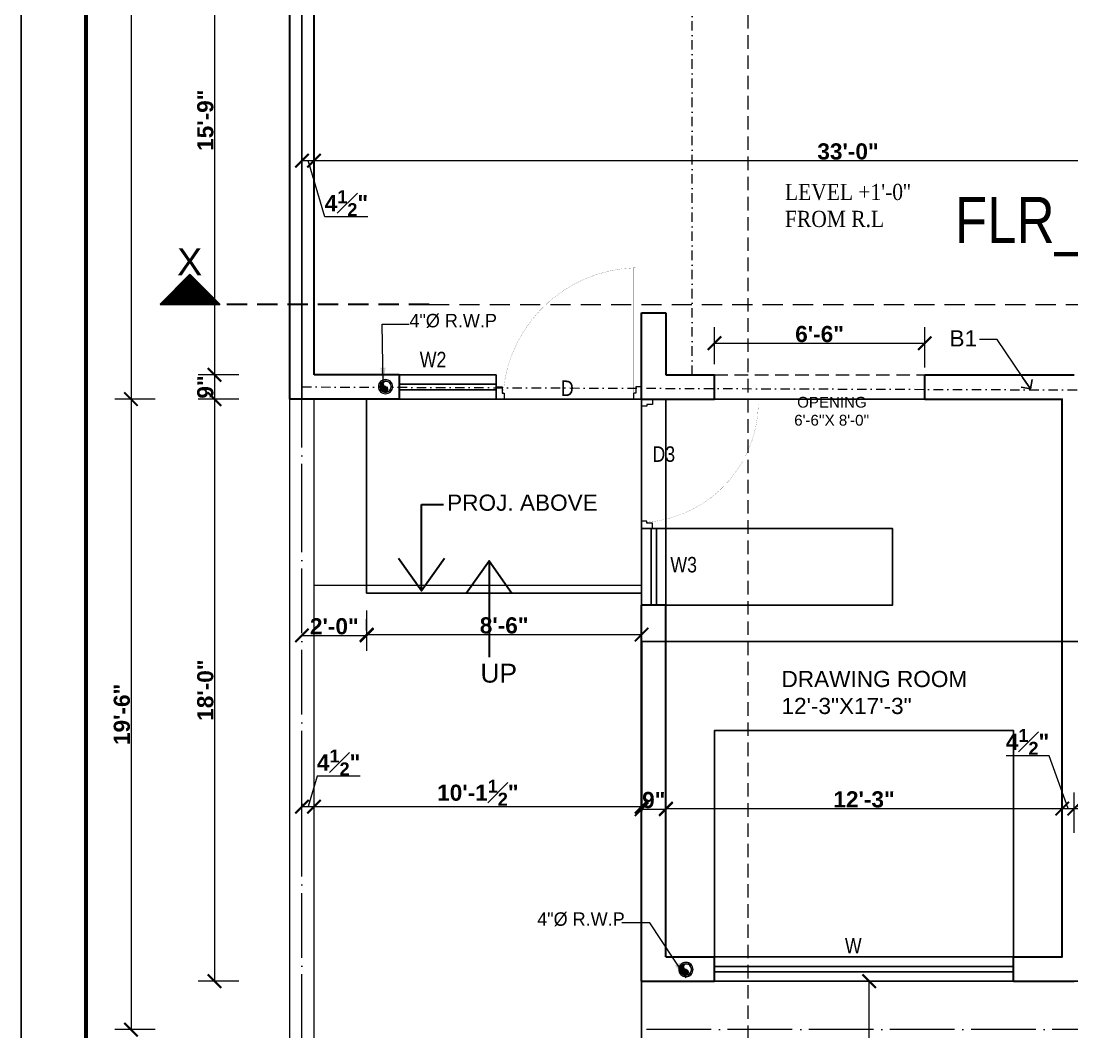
# Model space of a CAD drawing. Header units: feet. Extents: x 18471 to 30550, y -13540 to -11719.
# Drawn here: x 18470.9 to 18860.7, y -13190.6 to -12815.5 of the extents above; entities that cross this region are included whole.
import ezdxf

# ---------------------------------------------------------------- set-up
doc = ezdxf.new("R2010")
doc.units = ezdxf.units.FT
doc.header["$MEASUREMENT"] = 0
doc.header["$PDMODE"] = 2
for name, pattern in [('ACAD_ISO03W100', [30, 12, -18]), ('ACAD_ISO04W100', [30, 24, -3, 0, -3]), ('DASHDOT', [1, 0.5, -0.25, 0, -0.25]), ('DASHED', [0.75, 0.5, -0.25])]:
    doc.linetypes.add(name, pattern=pattern)
doc.layers.get('0').update_dxf_attribs({"lineweight": 30})
for name, color, linetype, lineweight in [('BEAM', 3, 'Continuous', 15), ('BLK_1_FLR_0_STAIR_1', 7, 'Continuous', 0), ('center line', 253, 'ACAD_ISO04W100', 5), ('DIM', 7, 'Continuous', 18), ('DOOR', 32, 'Continuous', 13), ('HATCH', 9, 'Continuous', 20), ('JOINERY TEXT', 193, 'Continuous', 0), ('P & B WALL', 7, 'Continuous', 30), ('P-SOIL', 6, 'Continuous', 18), ('PROJ', 30, 'ACAD_ISO03W100', 13), ('SANTRY TEXT', 174, 'Continuous', 9), ('stairs', 22, 'Continuous', 20), ('TEXT', 7, 'Continuous', 30), ('WALL', 10, 'Continuous', 30)]:
    doc.layers.add(name, color=color, linetype=linetype, lineweight=lineweight)
doc.layers.add('BLK_1_FLR_0_BLT_UP_AREA', color=25, linetype='Continuous', true_color=0x995f4c, plot=False)
for name, color, linetype in [('BLK_1_FLR_0_CHAJJA', 7, 'Continuous'), ('BLK_1_FLR_0_ROOM_3_LIGHT_VENTILATION_3', 7, 'Continuous'), ('W2', 173, 'Continuous')]:
    doc.layers.add(name, color=color, linetype=linetype)
doc.layers.add('BLK_1_FLR_0_REGULAR_ROOM_3', color=1, linetype='Continuous', plot=False)
doc.styles.add('AR. TEXT 01', font='arialbd.ttf')
doc.styles.add('DIM TEXT', font='GOTHIC.TTF', dxfattribs={"height": 5})
doc.styles.add('PLUMBING', font='gbeitc.shx', dxfattribs={"height": 550})
doc.styles.get("Standard").update_dxf_attribs({"font": 'ARIALN.TTF'})
doc.styles.add('TEX02', font='GARA.TTF')
doc.dimstyles.new('DIM 50', dxfattribs={"dimtxt": 6, "dimasz": 3, "dimexe": 6, "dimexo": 4, "dimgap": 0.3125, "dimtad": 1, "dimzin": 3, "dimdsep": 46, "dimlunit": 4, "dimtxsty": 'AR. TEXT 01', "dimblk": 'DOT', "dimcen": 0.09, "dimclrd": 5, "dimclre": 5, "dimclrt": 5, "dimazin": 0, "dimtfac": 0.8, "dimtofl": 0, "dimtmove": 1, "dimatfit": 3, "dimfxl": 6, "dimfxlon": 1, "dimfrac": 1, "dimtolj": 1, "dimtzin": 0, "dimlwd": -1, "dimlwe": -1, "dimarcsym": 1})
doc.dimstyles.new('STANDARD$7', dxfattribs={"dimtxt": 400, "dimasz": 400, "dimexe": 50, "dimexo": 0, "dimgap": 100, "dimtad": 0, "dimdec": 0, "dimzin": 0, "dimdsep": 46, "dimtxsty": 'PLUMBING', "dimcen": 0, "dimdle": 50, "dimse1": 1, "dimse2": 1, "dimclrd": 256, "dimclre": 63, "dimclrt": 256, "dimadec": 0, "dimazin": 0, "dimtfac": 1, "dimtdec": 0, "dimtofl": 0, "dimtmove": 0, "dimatfit": 3, "dimldrblk": 'OPEN90', "dimfxl": 1, "dimtolj": 1, "dimtzin": 0, "dimlwd": -1, "dimlwe": -1, "dimarcsym": 0})

# ---------------------------------------------------------------- blocks, each defined once
blk = doc.blocks.new('_ArchTick')
at = {"color": 0, "linetype": 'ByBlock', "const_width": 0.15}
blk.add_lwpolyline([(-0.5, -0.5), (0.5, 0.5)], dxfattribs=at)
blk = doc.blocks.new('*D237')
at = {"layer": 'Defpoints', "color": 0, "transparency": 16777216}
for p in [(18701.080826539, -13107.02083314426), (18579.58082653898, -13121.37701793175), (18701.080826539, -13121.37701793175)]:
    blk.add_point(p, dxfattribs=at)
at = {"layer": 'DIM', "ltscale": 5, "transparency": 16777216}
for p, q in [((18579.58082653898, -13116.02083314426), (18579.58082653898, -13101.02083314426)), ((18701.080826539, -13116.02083314426), (18701.080826539, -13101.02083314426)), ((18579.58082653898, -13107.02083314426), (18701.080826539, -13107.02083314426))]:
    blk.add_line(p, q, dxfattribs=at)
at = {"layer": 'DIM', "transparency": 16777216, "xscale": 5, "yscale": 5, "zscale": 5, "rotation": 180}
blk.add_blockref('_ArchTick', (18579.58082653898, -13107.02083314426), dxfattribs=at)
at = {"layer": 'DIM', "transparency": 16777216, "xscale": 5, "yscale": 5, "zscale": 5}
blk.add_blockref('_ArchTick', (18701.080826539, -13107.02083314426), dxfattribs=at)
at = {"layer": 'DIM', "transparency": 16777216, "insert": (18640.33082653899, -13101.84293314426), "char_height": 6, "attachment_point": 5, "style": 'AR. TEXT 01'}
blk.add_mtext('\\A1;10\'-1{\\H0.800000x;\\S1#2;}"', dxfattribs=at)
blk = doc.blocks.new('_Dot')
at = {"color": 0, "linetype": 'ByBlock', "lineweight": -2}
blk.add_line((-0.5, 0), (-1, 0), dxfattribs=at)
at = {"color": 0, "linetype": 'ByBlock', "const_width": 0.5}
blk.add_lwpolyline([(-0.25, 0, 1), (0.25, 0, 1)], format="xyb", close=True, dxfattribs=at)
blk = doc.blocks.new('A$Cb508cf72')
at = {"layer": 'DOOR'}
for points in [[(1.593954704861969, 31.97784954943927), (1.593954704861969, 33.65484954940621), (2.1666480381682, 33.65484954940621), (2.1666480381682, 35.22784954936651), (-1.86284451e-05, 35.22784954936651), (-1.86284451e-05, 31.97784954943927), (1.593954704861969, 31.97784954943927)], [(37.4060080396448, 31.97784954943927), (37.4060080396448, 33.65484954940621), (36.83331470633857, 33.65484954940621), (36.83331470633857, 35.22784954936651), (38.99998137295188, 35.22784954936651), (38.99998137295188, 31.97784954943927), (37.4060080396448, 31.97784954943927)]]:
    blk.add_lwpolyline(points, dxfattribs=at)
at = {"layer": 'DOOR', "const_width": 0.03635174400107}
blk.add_lwpolyline([(37.11966137299896, 33.65484954940621, -0.38341128429114), (1.68249406036921, 0.01781754833064, -0.4142135623731)], format="xyb", dxfattribs=at)
blk.add_lwpolyline([(1.68249406036921, 0.01781754833064), (1.68249406036921, 33.34024954930646), (2.19304287509294, 33.34024954930646), (2.19304287509294, 0.01781754833064)], dxfattribs=at)
blk = doc.blocks.new('*D241')
at = {"layer": 'Defpoints', "color": 0, "ltscale": 5, "transparency": 16777216}
for p in [(18597.58082653901, -12757.77760504753), (18542.63171161485, -12946.77760504755), (18611.08082653899, -12946.77760504755)]:
    blk.add_point(p, dxfattribs=at)
at = {"layer": 'DIM', "ltscale": 5, "transparency": 16777216}
for p, q in [((18551.63171161485, -12757.77760504753), (18536.63171161485, -12757.77760504753)), ((18542.63171161485, -12757.77760504753), (18542.63171161485, -12946.77760504755)), ((18551.63171161485, -12946.77760504755), (18536.63171161485, -12946.77760504755))]:
    blk.add_line(p, q, dxfattribs=at)
at = {"layer": 'DIM', "ltscale": 5, "transparency": 16777216, "xscale": 5, "yscale": 5, "zscale": 5}
for p, rotation in [((18542.63171161485, -12757.77760504753), 90), ((18542.63171161485, -12946.77760504755), 270)]:
    blk.add_blockref('_ArchTick', p, dxfattribs=dict(at, rotation=rotation))
at = {"layer": 'DIM', "ltscale": 5, "transparency": 16777216, "insert": (18539.25372730381, -12852.27760504754), "char_height": 6, "attachment_point": 5, "rotation": 90, "style": 'AR. TEXT 01'}
blk.add_mtext('\\A1;{\\fArial|b1|i0|c0|p34;15\'-9"}', dxfattribs=at)
blk = doc.blocks.new('*D242')
at = {"layer": 'Defpoints', "color": 0, "ltscale": 5, "transparency": 16777216}
for p in [(18611.08082653899, -12946.77760504755), (18542.63171161489, -12955.77760504756), (18611.08082653899, -12955.77760504756)]:
    blk.add_point(p, dxfattribs=at)
at = {"layer": 'DIM', "ltscale": 5, "transparency": 16777216}
for p, q in [((18551.63171161489, -12946.77760504755), (18536.63171161489, -12946.77760504755)), ((18542.63171161489, -12946.77760504755), (18542.63171161489, -12955.77760504756)), ((18551.63171161489, -12955.77760504756), (18536.63171161489, -12955.77760504756))]:
    blk.add_line(p, q, dxfattribs=at)
at = {"layer": 'DIM', "ltscale": 5, "transparency": 16777216, "xscale": 5, "yscale": 5, "zscale": 5}
for p, rotation in [((18542.63171161489, -12946.77760504755), 90), ((18542.63171161489, -12955.77760504756), 270)]:
    blk.add_blockref('_ArchTick', p, dxfattribs=dict(at, rotation=rotation))
at = {"layer": 'DIM', "ltscale": 5, "transparency": 16777216, "insert": (18539.25372730384, -12951.27760504756), "char_height": 6, "attachment_point": 5, "rotation": 90, "style": 'AR. TEXT 01'}
blk.add_mtext('\\A1;9"', dxfattribs=at)
blk = doc.blocks.new('*D243')
at = {"layer": 'Defpoints', "color": 0, "ltscale": 5, "transparency": 16777216}
for p in [(18611.08082653899, -12955.77760504756), (18542.63171161499, -13171.77760504758), (18701.08082653901, -13171.77760504758)]:
    blk.add_point(p, dxfattribs=at)
at = {"layer": 'DIM', "ltscale": 5, "transparency": 16777216}
for p, q in [((18551.63171161499, -12955.77760504756), (18536.63171161499, -12955.77760504756)), ((18542.63171161499, -12955.77760504756), (18542.63171161499, -13171.77760504758)), ((18551.63171161499, -13171.77760504758), (18536.63171161499, -13171.77760504758))]:
    blk.add_line(p, q, dxfattribs=at)
at = {"layer": 'DIM', "ltscale": 5, "transparency": 16777216, "xscale": 5, "yscale": 5, "zscale": 5}
for p, rotation in [((18542.63171161499, -12955.77760504756), 90), ((18542.63171161499, -13171.77760504758), 270)]:
    blk.add_blockref('_ArchTick', p, dxfattribs=dict(at, rotation=rotation))
at = {"layer": 'DIM', "ltscale": 5, "transparency": 16777216, "insert": (18539.25372730394, -13063.77760504757), "char_height": 6, "attachment_point": 5, "rotation": 90, "style": 'AR. TEXT 01'}
blk.add_mtext('\\A1;18\'-0"', dxfattribs=at)
blk = doc.blocks.new('*D251')
at = {"layer": 'Defpoints', "color": 0, "ltscale": 5, "transparency": 16777216}
for p in [(18592.93939031985, -12532.77760504758), (18511.66825507159, -12955.77760504756), (18590.83082653899, -12955.77760504756)]:
    blk.add_point(p, dxfattribs=at)
at = {"layer": 'DIM', "ltscale": 5, "transparency": 16777216}
for p, q in [((18520.66825507159, -12532.77760504758), (18505.66825507159, -12532.77760504758)), ((18511.66825507159, -12532.77760504758), (18511.66825507159, -12955.77760504756)), ((18520.66825507159, -12955.77760504756), (18505.66825507159, -12955.77760504756))]:
    blk.add_line(p, q, dxfattribs=at)
at = {"layer": 'DIM', "ltscale": 5, "transparency": 16777216, "xscale": 5, "yscale": 5, "zscale": 5}
for p, rotation in [((18511.66825507159, -12532.77760504758), 90), ((18511.66825507159, -12955.77760504756), 270)]:
    blk.add_blockref('_ArchTick', p, dxfattribs=dict(at, rotation=rotation))
at = {"layer": 'DIM', "ltscale": 5, "transparency": 16777216, "insert": (18508.29231714525, -12744.27760504757), "char_height": 6, "attachment_point": 5, "rotation": 90, "style": 'AR. TEXT 01'}
blk.add_mtext('\\A1;35\'-3"', dxfattribs=at)
blk = doc.blocks.new('*D252')
at = {"layer": 'Defpoints', "color": 0, "ltscale": 5, "transparency": 16777216}
for p in [(18590.830826539, -12955.77760504756), (18511.66825507163, -13189.77760504765), (18745.52017676684, -13189.77760504765)]:
    blk.add_point(p, dxfattribs=at)
at = {"layer": 'DIM', "ltscale": 5, "transparency": 16777216}
for p, q in [((18520.66825507163, -12955.77760504756), (18505.66825507163, -12955.77760504756)), ((18511.66825507163, -12955.77760504756), (18511.66825507163, -13189.77760504765)), ((18520.66825507163, -13189.77760504765), (18505.66825507163, -13189.77760504765))]:
    blk.add_line(p, q, dxfattribs=at)
at = {"layer": 'DIM', "ltscale": 5, "transparency": 16777216, "xscale": 5, "yscale": 5, "zscale": 5}
for p, rotation in [((18511.66825507163, -12955.77760504756), 90), ((18511.66825507163, -13189.77760504765), 270)]:
    blk.add_blockref('_ArchTick', p, dxfattribs=dict(at, rotation=rotation))
at = {"layer": 'DIM', "ltscale": 5, "transparency": 16777216, "insert": (18508.29027076057, -13072.7776050476), "char_height": 6, "attachment_point": 5, "rotation": 90, "style": 'AR. TEXT 01'}
blk.add_mtext('\\A1;19\'-6"', dxfattribs=at)
blk = doc.blocks.new('*D266')
at = {"layer": 'Defpoints', "color": 0, "ltscale": 5, "transparency": 16777216}
for p in [(18710.080826539, -13107.96627408064), (18701.080826539, -13128.42940528483), (18710.080826539, -13128.42940528483)]:
    blk.add_point(p, dxfattribs=at)
at = {"layer": 'DIM', "ltscale": 5, "transparency": 16777216}
for p, q in [((18701.080826539, -13116.96627408064), (18701.080826539, -13101.96627408064)), ((18710.080826539, -13116.96627408064), (18710.080826539, -13101.96627408064)), ((18701.080826539, -13107.96627408064), (18710.080826539, -13107.96627408064))]:
    blk.add_line(p, q, dxfattribs=at)
at = {"layer": 'DIM', "ltscale": 5, "transparency": 16777216, "xscale": 5, "yscale": 5, "zscale": 5, "rotation": 180}
blk.add_blockref('_ArchTick', (18701.080826539, -13107.96627408064), dxfattribs=at)
at = {"layer": 'DIM', "ltscale": 5, "transparency": 16777216, "xscale": 5, "yscale": 5, "zscale": 5}
blk.add_blockref('_ArchTick', (18710.080826539, -13107.96627408064), dxfattribs=at)
at = {"layer": 'DIM', "ltscale": 5, "transparency": 16777216, "insert": (18705.580826539, -13104.58828976959), "char_height": 6, "attachment_point": 5, "style": 'AR. TEXT 01'}
blk.add_mtext('\\A1;9"', dxfattribs=at)
blk = doc.blocks.new('*D267')
at = {"layer": 'Defpoints', "color": 0, "ltscale": 5, "transparency": 16777216}
for p in [(18857.080826539, -13107.733217835), (18857.080826539, -13122.47507688427), (18710.080826539, -13128.39395748545)]:
    blk.add_point(p, dxfattribs=at)
at = {"layer": 'DIM', "ltscale": 5, "transparency": 16777216}
for p, q in [((18710.080826539, -13116.733217835), (18710.080826539, -13101.733217835)), ((18857.080826539, -13116.733217835), (18857.080826539, -13101.733217835)), ((18710.080826539, -13107.733217835), (18857.080826539, -13107.733217835))]:
    blk.add_line(p, q, dxfattribs=at)
at = {"layer": 'DIM', "ltscale": 5, "transparency": 16777216, "xscale": 5, "yscale": 5, "zscale": 5, "rotation": 180}
blk.add_blockref('_ArchTick', (18710.080826539, -13107.733217835), dxfattribs=at)
at = {"layer": 'DIM', "ltscale": 5, "transparency": 16777216, "xscale": 5, "yscale": 5, "zscale": 5}
blk.add_blockref('_ArchTick', (18857.080826539, -13107.733217835), dxfattribs=at)
at = {"layer": 'DIM', "ltscale": 5, "transparency": 16777216, "insert": (18783.580826539, -13104.35727990867), "char_height": 6, "attachment_point": 5, "style": 'AR. TEXT 01'}
blk.add_mtext('\\A1;12\'-3"', dxfattribs=at)
blk = doc.blocks.new('*D268')
at = {"layer": 'Defpoints', "color": 0, "ltscale": 5, "transparency": 16777216}
for p in [(18861.580826539, -13107.73321783499), (18857.080826539, -13122.47507688426), (18861.580826539, -13128.62326969823)]:
    blk.add_point(p, dxfattribs=at)
at = {"layer": 'DIM', "ltscale": 5, "transparency": 16777216}
for p, q in [((18852.21061546098, -13088.09958038616), (18836.25846675703, -13088.09958038616)), ((18859.330826539, -13107.73321783499), (18852.21061546098, -13088.09958038616)), ((18857.080826539, -13116.73321783499), (18857.080826539, -13101.73321783499)), ((18861.580826539, -13116.73321783499), (18861.580826539, -13101.73321783499)), ((18857.080826539, -13107.73321783499), (18861.580826539, -13107.73321783499))]:
    blk.add_line(p, q, dxfattribs=at)
at = {"layer": 'DIM', "ltscale": 5, "transparency": 16777216, "xscale": 5, "yscale": 5, "zscale": 5, "rotation": 180}
blk.add_blockref('_ArchTick', (18857.080826539, -13107.73321783499), dxfattribs=at)
at = {"layer": 'DIM', "ltscale": 5, "transparency": 16777216, "xscale": 5, "yscale": 5, "zscale": 5}
blk.add_blockref('_ArchTick', (18861.580826539, -13107.73321783499), dxfattribs=at)
at = {"layer": 'DIM', "ltscale": 5, "transparency": 16777216, "insert": (18844.234541109, -13082.96743509284), "char_height": 6, "attachment_point": 5, "style": 'AR. TEXT 01'}
blk.add_mtext('\\A1;4{\\H0.8x;\\S1#2;}"', dxfattribs=at)
blk = doc.blocks.new('*D269')
at = {"layer": 'Defpoints', "color": 0, "ltscale": 5, "transparency": 16777216}
for p in [(19005.580826539, -13107.73321783499), (18861.580826539, -13128.62326969823), (19005.580826539, -13135.97498492539)]:
    blk.add_point(p, dxfattribs=at)
at = {"layer": 'DIM', "ltscale": 5, "transparency": 16777216}
for p, q in [((18861.580826539, -13116.73321783499), (18861.580826539, -13101.73321783499)), ((19005.580826539, -13116.73321783499), (19005.580826539, -13101.73321783499)), ((18861.580826539, -13107.73321783499), (19005.580826539, -13107.73321783499))]:
    blk.add_line(p, q, dxfattribs=at)
at = {"layer": 'DIM', "ltscale": 5, "transparency": 16777216, "xscale": 5, "yscale": 5, "zscale": 5, "rotation": 180}
blk.add_blockref('_ArchTick', (18861.580826539, -13107.73321783499), dxfattribs=at)
at = {"layer": 'DIM', "ltscale": 5, "transparency": 16777216, "xscale": 5, "yscale": 5, "zscale": 5}
blk.add_blockref('_ArchTick', (19005.580826539, -13107.73321783499), dxfattribs=at)
at = {"layer": 'DIM', "ltscale": 5, "transparency": 16777216, "insert": (18933.580826539, -13104.35727990866), "char_height": 6, "attachment_point": 5, "style": 'AR. TEXT 01'}
blk.add_mtext('\\A1;12\'-0"', dxfattribs=at)
blk = doc.blocks.new('*D284')
at = {"layer": 'Defpoints', "color": 0, "transparency": 16777216}
for p in [(18575.080826539, -12866.14239207874), (18579.580826539, -12866.14239207874), (18579.580826539, -12867.27230748176)]:
    blk.add_point(p, dxfattribs=at)
at = {"layer": 'DIM', "ltscale": 5, "transparency": 16777216}
for p, q in [((18575.080826539, -12867.27230748176), (18579.580826539, -12867.27230748176)), ((18583.60441622368, -12888.18425748176), (18577.330826539, -12867.27230748176)), ((18575.080826539, -12870.14239207874), (18575.080826539, -12873.27230748176)), ((18579.580826539, -12870.14239207874), (18579.580826539, -12873.27230748176)), ((18599.54541622367, -12888.18425748176), (18583.60441622368, -12888.18425748176))]:
    blk.add_line(p, q, dxfattribs=at)
at = {"layer": 'DIM', "transparency": 16777216, "xscale": 5, "yscale": 5, "zscale": 5, "rotation": 180}
blk.add_blockref('_ArchTick', (18575.080826539, -12867.27230748176), dxfattribs=at)
at = {"layer": 'DIM', "transparency": 16777216, "xscale": 5, "yscale": 5, "zscale": 5}
blk.add_blockref('_ArchTick', (18579.580826539, -12867.27230748176), dxfattribs=at)
at = {"layer": 'DIM', "transparency": 16777216, "insert": (18591.57491622368, -12883.05735748176), "char_height": 6, "attachment_point": 5, "style": 'AR. TEXT 01'}
blk.add_mtext('\\A1;4{\\H0.800000x;\\S1#2;}"', dxfattribs=at)
blk = doc.blocks.new('*D285')
at = {"layer": 'Defpoints', "color": 0, "transparency": 16777216}
for p in [(18579.580826539, -12866.14239207874), (18975.67900537099, -12867.27230748176), (18975.67900537099, -12880.07947612874)]:
    blk.add_point(p, dxfattribs=at)
at = {"layer": 'DIM', "ltscale": 5, "transparency": 16777216}
for p, q in [((18975.67900537099, -12876.07947612874), (18975.67900537099, -12861.27230748176)), ((18579.580826539, -12867.27230748176), (18975.67900537099, -12867.27230748176)), ((18579.580826539, -12870.14239207874), (18579.580826539, -12873.27230748176))]:
    blk.add_line(p, q, dxfattribs=at)
at = {"layer": 'DIM', "transparency": 16777216, "xscale": 5, "yscale": 5, "zscale": 5, "rotation": 180}
blk.add_blockref('_ArchTick', (18579.580826539, -12867.27230748176), dxfattribs=at)
at = {"layer": 'DIM', "transparency": 16777216, "xscale": 5, "yscale": 5, "zscale": 5}
blk.add_blockref('_ArchTick', (18975.67900537099, -12867.27230748176), dxfattribs=at)
at = {"layer": 'DIM', "transparency": 16777216, "insert": (18777.629915955, -12863.89980748176), "char_height": 6, "attachment_point": 5, "style": 'AR. TEXT 01'}
blk.add_mtext('\\A1;33\'-0"', dxfattribs=at)
blk = doc.blocks.new('*D295')
at = {"layer": 'Defpoints', "color": 0, "transparency": 16777216}
for p in [(18579.58082653898, -13107.02083314426), (18575.080826539, -13125.09216228945), (18579.58082653898, -13125.09216228945)]:
    blk.add_point(p, dxfattribs=at)
at = {"layer": 'DIM', "ltscale": 5, "transparency": 16777216}
for p, q in [((18580.71577406663, -13095.73768314426), (18577.33082653899, -13107.02083314426)), ((18596.65677406663, -13095.73768314426), (18580.71577406663, -13095.73768314426)), ((18575.080826539, -13116.02083314426), (18575.080826539, -13101.02083314426)), ((18579.58082653898, -13116.02083314426), (18579.58082653898, -13101.02083314426)), ((18575.080826539, -13107.02083314426), (18579.58082653898, -13107.02083314426))]:
    blk.add_line(p, q, dxfattribs=at)
at = {"layer": 'DIM', "transparency": 16777216, "xscale": 5, "yscale": 5, "zscale": 5, "rotation": 180}
blk.add_blockref('_ArchTick', (18575.080826539, -13107.02083314426), dxfattribs=at)
at = {"layer": 'DIM', "transparency": 16777216, "xscale": 5, "yscale": 5, "zscale": 5}
blk.add_blockref('_ArchTick', (18579.58082653898, -13107.02083314426), dxfattribs=at)
at = {"layer": 'DIM', "transparency": 16777216, "insert": (18588.68627406663, -13090.61078314426), "char_height": 6, "attachment_point": 5, "style": 'AR. TEXT 01'}
blk.add_mtext('\\A1;4{\\H0.800000x;\\S1#2;}"', dxfattribs=at)
blk = doc.blocks.new('*D307')
at = {"layer": 'Defpoints', "color": 0, "ltscale": 5, "transparency": 16777216}
for p in [(18806.08082653901, -12935.02779144494), (18728.080826539, -12946.77760504757), (18806.08082653901, -12951.27760504757)]:
    blk.add_point(p, dxfattribs=at)
at = {"layer": 'DIM', "ltscale": 5, "transparency": 16777216}
for p, q in [((18728.080826539, -12942.77760504757), (18728.080826539, -12929.02779144494)), ((18806.08082653901, -12944.02779144494), (18806.08082653901, -12929.02779144494)), ((18728.080826539, -12935.02779144494), (18806.08082653901, -12935.02779144494))]:
    blk.add_line(p, q, dxfattribs=at)
at = {"layer": 'DIM', "ltscale": 5, "transparency": 16777216, "xscale": 5, "yscale": 5, "zscale": 5, "rotation": 180}
blk.add_blockref('_ArchTick', (18728.080826539, -12935.02779144494), dxfattribs=at)
at = {"layer": 'DIM', "ltscale": 5, "transparency": 16777216, "xscale": 5, "yscale": 5, "zscale": 5}
blk.add_blockref('_ArchTick', (18806.08082653901, -12935.02779144494), dxfattribs=at)
at = {"layer": 'DIM', "ltscale": 5, "transparency": 16777216, "insert": (18767.080826539, -12931.65185351861), "char_height": 6, "attachment_point": 5, "style": 'AR. TEXT 01'}
blk.add_mtext('\\A1;6\'-6"', dxfattribs=at)
blk = doc.blocks.new('RWP')
at = {"layer": 'P-SOIL'}
h = blk.add_hatch(color=7, dxfattribs=at)
edge = h.paths.add_edge_path()
edge.add_ellipse((-58225.88443678952, -118219.5594493906), major_axis=(1.494147372830069, 1.494147372830069), ratio=0.9999999999971358, start_angle=35.6182046845361, end_angle=125.618203281105)
edge.add_ellipse((-58225.88443678952, -118219.5594493906), major_axis=(1.494147372827425, 1.494147372827423), ratio=0.9999999999948398, start_angle=125.618203281105, end_angle=215.6182018617833)
edge.add_ellipse((-58226.11501198305, -118220.5921985362), major_axis=(0.7482431835796156, 0.7482431835796152), ratio=0.9999999999816468, start_angle=218.8220523718932, end_angle=392.4143515007202)
edge.add_ellipse((-58225.65386160055, -118218.5267002386), major_axis=(-0.7482431836025633, 0.7482431836025631), ratio=0.9999999999430152, start_angle=-51.1779422807781, end_angle=122.41435150089211, ccw=False)
at = {"layer": 'P-SOIL', "color": 7, "extrusion": (0, 0, -1)}
for centre, major_axis, ratio, start_param, end_param in [((-58225.88443678952, -118219.5594493906), (1.867684216040422, 1.867684216040422), 0.99999999999517, 3.926990816989658, 10.21017612416924), ((-58225.88443678952, -118219.5594493906), (-1.494147372831555, 1.494147372831555), 0.9999999999934598, 5.497787143778865, 11.78097245095845), ((-58226.11501198302, -118220.5921985362), (-0.7482431836144129, 0.7482431836144129), 0.9999999999042399, 1.005059168248902, 4.258487346123779)]:
    blk.add_ellipse(centre, major_axis=major_axis, ratio=ratio, start_param=start_param, end_param=end_param, dxfattribs=at)
at = {"layer": 'P-SOIL', "color": 7, "extrusion": (0, 0, -0.9999999999999998)}
blk.add_ellipse((-58225.65386160053, -118218.5267002386), major_axis=(0.7482431836246272, 0.7482431836246272), ratio=0.99999999987498, start_param=2.575855494946888, end_param=5.829283672833697, dxfattribs=at)
blk = doc.blocks.new('*D312')
at = {"layer": 'Defpoints', "color": 0, "transparency": 16777216}
for p in [(18599.080826539, -13043.48673292121), (18575.080826539, -13045.69727295986), (18599.080826539, -13045.69727295986)]:
    blk.add_point(p, dxfattribs=at)
at = {"layer": 'DIM', "ltscale": 5, "transparency": 16777216}
for p, q in [((18575.080826539, -13041.69727295986), (18575.080826539, -13037.48673292121)), ((18599.080826539, -13041.69727295986), (18599.080826539, -13037.48673292121)), ((18575.080826539, -13043.48673292121), (18599.080826539, -13043.48673292121))]:
    blk.add_line(p, q, dxfattribs=at)
at = {"layer": 'DIM', "transparency": 16777216, "xscale": 5, "yscale": 5, "zscale": 5, "rotation": 180}
blk.add_blockref('_ArchTick', (18575.080826539, -13043.48673292121), dxfattribs=at)
at = {"layer": 'DIM', "transparency": 16777216, "xscale": 5, "yscale": 5, "zscale": 5}
blk.add_blockref('_ArchTick', (18599.080826539, -13043.48673292121), dxfattribs=at)
at = {"layer": 'DIM', "transparency": 16777216, "insert": (18587.080826539, -13040.11423292121), "char_height": 6, "attachment_point": 5, "style": 'AR. TEXT 01'}
blk.add_mtext('\\A1;2\'-0"', dxfattribs=at)
blk = doc.blocks.new('*D313')
at = {"layer": 'Defpoints', "color": 0, "transparency": 16777216}
for p in [(18599.080826539, -13026.04623715421), (18701.080826539, -13026.04623715421), (18701.080826539, -13043.16367841901)]:
    blk.add_point(p, dxfattribs=at)
at = {"layer": 'DIM', "ltscale": 5, "transparency": 16777216}
for p, q in [((18599.080826539, -13034.16367841901), (18599.080826539, -13049.16367841901)), ((18701.080826539, -13034.16367841901), (18701.080826539, -13049.16367841901)), ((18599.080826539, -13043.16367841901), (18701.080826539, -13043.16367841901))]:
    blk.add_line(p, q, dxfattribs=at)
at = {"layer": 'DIM', "transparency": 16777216, "xscale": 5, "yscale": 5, "zscale": 5, "rotation": 180}
blk.add_blockref('_ArchTick', (18599.080826539, -13043.16367841901), dxfattribs=at)
at = {"layer": 'DIM', "transparency": 16777216, "xscale": 5, "yscale": 5, "zscale": 5}
blk.add_blockref('_ArchTick', (18701.080826539, -13043.16367841901), dxfattribs=at)
at = {"layer": 'DIM', "transparency": 16777216, "insert": (18650.080826539, -13039.785178419), "char_height": 6, "attachment_point": 5, "style": 'AR. TEXT 01'}
blk.add_mtext('\\A1;8\'-6"', dxfattribs=at)
blk = doc.blocks.new('*D315')
at = {"layer": 'Defpoints', "color": 0, "ltscale": 5, "transparency": 16777216}
for p in [(18503.46141855496, -12955.77760504758), (18879.53138137255, -12955.77760504758), (18903.580826539, -12979.77760504761)]:
    blk.add_point(p, dxfattribs=at)
at = {"layer": 'DIM', "ltscale": 5, "transparency": 16777216}
for p, q in [((18870.53138137255, -12955.77760504758), (18885.53138137255, -12955.77760504758)), ((18879.53138137255, -12979.77760504761), (18879.53138137255, -12955.77760504758)), ((18888.53138137255, -12979.77760504761), (18873.53138137255, -12979.77760504761))]:
    blk.add_line(p, q, dxfattribs=at)
at = {"layer": 'DIM', "ltscale": 5, "transparency": 16777216, "xscale": 5, "yscale": 5, "zscale": 5}
for p, rotation in [((18879.53138137255, -12955.77760504758), 90), ((18879.53138137255, -12979.77760504761), 270)]:
    blk.add_blockref('_ArchTick', p, dxfattribs=dict(at, rotation=rotation))
at = {"layer": 'DIM', "ltscale": 5, "transparency": 16777216, "insert": (18876.15544344622, -12967.77760504759), "char_height": 6, "attachment_point": 5, "rotation": 90, "style": 'AR. TEXT 01'}
blk.add_mtext('\\A1;2\'-0"', dxfattribs=at)
blk = doc.blocks.new('*D319')
at = {"layer": 'Defpoints', "color": 0, "ltscale": 5, "transparency": 16777216}
for p in [(18785.48529137302, -13171.77760504758), (18785.48529137302, -13171.77760504758), (18785.48529137302, -13243.77760504761)]:
    blk.add_point(p, dxfattribs=at)
at = {"layer": 'DIM', "ltscale": 5, "transparency": 16777216}
for p, q in [((18785.48529137302, -13171.77760504758), (18779.48529137302, -13171.77760504758)), ((18785.48529137302, -13243.77760504761), (18785.48529137302, -13171.77760504758)), ((18785.48529137302, -13243.77760504761), (18779.48529137302, -13243.77760504761))]:
    blk.add_line(p, q, dxfattribs=at)
at = {"layer": 'DIM', "ltscale": 5, "transparency": 16777216, "xscale": 5, "yscale": 5, "zscale": 5}
for p, rotation in [((18785.48529137302, -13171.77760504758), 90), ((18785.48529137302, -13243.77760504761), 270)]:
    blk.add_blockref('_ArchTick', p, dxfattribs=dict(at, rotation=rotation))
at = {"layer": 'DIM', "ltscale": 5, "transparency": 16777216, "insert": (18782.10935344669, -13207.7776050476), "char_height": 6, "attachment_point": 5, "rotation": 90, "style": 'AR. TEXT 01'}
blk.add_mtext('\\A1;6\'-0"', dxfattribs=at)
blk = doc.blocks.new('_Open90')
at = {"color": 0, "linetype": 'ByBlock', "lineweight": -2}
for p, q in [((0, 0), (-1, 0)), ((-0.5, 0.5), (0, 0)), ((0, 0), (-0.5, -0.5))]:
    blk.add_line(p, q, dxfattribs=at)

msp = doc.modelspace()

# ---------------------------------------------------------------- hatches: boundary and pattern name
at = {"layer": 'HATCH', "ltscale": 10}
h = msp.add_hatch(dxfattribs=at)
h.set_pattern_fill('ANSI31', color=256, angle=90, style=0)
h.set_pattern_definition([(135, (-21118.75678242232, -39746.44268240279), (-0.0883883476483185, -0.0883883476483184), [])])
h.paths.add_polyline_path([(18533.50427854242, -12909.55164144894), (18522.43550118062, -12920.62041881074), (18544.57305590422, -12920.62041881074)])

# ---------------------------------------------------------------- linework, layer by layer
at = {"color": 3, "lineweight": 25}
msp.add_line((18470.86933035317, -13379.53022394625), (18470.86933035317, -11849.53159030595), dxfattribs=at)
at = {"layer": 'BEAM', "linetype": 'DASHDOT', "ltscale": 7}
for p, q in [((18719.83082653898, -12946.77760504757, 0.9581601431385401), (18719.83082653898, -12532.77760504758, 0.9581601431385401)), ((18575.08082653903, -12951.25082626826, 0.9581601431385401), (19160.080826539, -12953.52760504754, 0.9581601431385401))]:
    msp.add_line(p, q, dxfattribs=at)
at = {"layer": 'BLK_1_FLR_0_BLT_UP_AREA', "color": 25, "elevation": 0.9581601431385401}
msp.add_lwpolyline([(18575.08082653883, -12532.77760504469), (18933.58082653883, -12532.77760504434), (18933.58082653902, -12487.77760504466), (19160.08082653883, -12487.77760504466), (19160.08082653902, -12955.77760504754), (19088.08082653902, -12955.77760504464), (19088.080826539, -13171.77760504757), (18701.08082653902, -13171.77760504764), (18701.080826539, -12955.77760504464), (18575.08082653883, -12955.77760504754), (18575.08082653842, -12532.77760504469)], dxfattribs=at)
at = {"layer": 'BLK_1_FLR_0_BLT_UP_AREA', "color": 1, "elevation": 0.9581601431385401}
msp.add_lwpolyline([(18701.10282653899, -13045.69263389042), (19088.102826539, -13045.69263389042), (19088.080826539, -13171.77760504757), (18701.080826539, -13171.77760504757)], close=True, dxfattribs=at)
at = {"layer": 'BLK_1_FLR_0_CHAJJA', "elevation": 0.9581601431385401}
for points in [[(18599.080826539, -12955.77760504755), (18701.080826539, -12955.77760504755), (18701.080826539, -13027.77760504755), (18599.080826539, -13027.77760504755)], [(18701.08082653901, -13243.77760504762), (19088.08082653905, -13243.77760504762), (19088.08082653905, -13171.77760504755), (18701.08082653901, -13171.77760504755)]]:
    msp.add_lwpolyline(points, close=True, dxfattribs=at)
at = {"layer": 'BLK_1_FLR_0_REGULAR_ROOM_3', "color": 1, "elevation": 0.9581601431385401}
msp.add_lwpolyline([(18710.080826539, -13162.77760504757), (18857.080826539, -13162.77760504757), (18857.080826539, -12955.77760504758), (18710.080826539, -12955.77760504758)], close=True, dxfattribs=at)
at = {"layer": 'BLK_1_FLR_0_ROOM_3_LIGHT_VENTILATION_3', "color": 114, "true_color": 0x139b48, "elevation": 0.9581601431385401}
for points in [[(18710.080826539, -13003.77844796155), (18710.080826539, -13032.27844796155), (18794.080826539, -13032.27844796155), (18794.080826539, -13003.77844796155)], [(18728.080826539, -13162.77760504757), (18839.080826539, -13162.77760504757), (18839.080826539, -13078.77760504757), (18728.080826539, -13078.77760504757)]]:
    msp.add_lwpolyline(points, close=True, dxfattribs=at)
at = {"layer": 'center line'}
for p, q in [((18575.080826539, -13003.7776050476, 0.9581601431385401), (18575.080826539, -12374.06706500892, 0.9581601431385401)), ((18575.080826539, -13313.56706500892, 0.9581601431385401), (18575.080826539, -12997.77760504757, 0.9581601431385401))]:
    msp.add_line(p, q, dxfattribs=at)
at = {"layer": 'center line', "elevation": 0.9581601431385401}
msp.add_lwpolyline([(19088.080826539, -13171.77760504757), (19088.080826539, -13189.77760504757), (18701.080826539, -13189.77760504765), (18701.080826539, -13171.77760504757)], dxfattribs=at)
at = {"layer": 'P & B WALL', "color": 183, "lineweight": 20}
for p, q in [((18570.58082653898, -13310.56706500892, 0.9581601431385401), (18570.58082653898, -12955.77760504755, 0.9581601431385401)), ((18579.58082653898, -13310.56706500892, 0.9581601431385401), (18579.58082653898, -12955.77760504755, 0.9581601431385401))]:
    msp.add_line(p, q, dxfattribs=at)
at = {"layer": 'P-SOIL', "linetype": 'DASHED', "ltscale": 10}
msp.add_line((18740.50573171939, -12408.26015501836, 0.9581601431385401), (18740.50573171939, -13246.71594754512, 0.9581601431385401), dxfattribs=at)
at = {"layer": 'PROJ', "linetype": 'DASHED', "ltscale": 10}
for p, q in [((18728.080826539, -12946.77760504757, 0.9581601431385401), (18806.08082653901, -12946.77760504757, 0.9581601431385401)), ((18599.080826539, -13027.77760504755, 0.9581601431385401), (18599.080826539, -12955.77760504755, 0.9581601431385401)), ((18806.08082653901, -12955.77760504757, 0.9581601431385401), (18728.080826539, -12955.77760504758, 0.9581601431385401)), ((18701.080826539, -13027.77760504755, 0.9581601431385401), (18599.080826539, -13027.77760504755, 0.9581601431385401)), ((18701.080826539, -13171.77760504757, 0.9581601431385401), (18701.08082653901, -13243.77760504762, 0.9581601431385401))]:
    msp.add_line(p, q, dxfattribs=at)
at = {"layer": 'stairs'}
msp.add_line((18579.58082653898, -13024.77760504757, 0.9581601431385401), (18701.080826539, -13024.77760504757, 0.9581601431385401), dxfattribs=at)
at = {"layer": 'W2'}
for p, q in [((18647.080826539, -12946.77760504755, 0.9581601431385401), (18611.08082653898, -12946.77760504755, 0.9581601431385401)), ((18611.08082653898, -12950.27760504755, 0.9581601431385447), (18647.080826539, -12950.27760504755, 0.9581601431385447)), ((18647.080826539, -12955.77760504755, 0.9581601431385401), (18647.080826539, -12946.77760504755, 0.9581601431385401)), ((18611.08082653898, -12952.27760504755, 0.9581601431385447), (18647.080826539, -12952.27760504755, 0.9581601431385447)), ((18647.080826539, -12955.77760504755, 0.9581601431385401), (18611.08082653898, -12955.77760504755, 0.9581601431385401)), ((18701.08082653898, -13003.77760504757, 0.9581601431385401), (18710.080826539, -13003.77760504757, 0.9581601431385401)), ((18710.080826539, -13003.77760504757, 0.9581601431385401), (18701.080826539, -13003.77760504757, 0.9581601431385401)), ((18701.080826539, -13032.27844796155, 0.9581601431385401), (18701.080826539, -13003.77760504757, 0.9581601431385401)), ((18704.580826539, -13032.27844796155, 0.9581601431385447), (18704.580826539, -13003.77760504757, 0.9581601431385447)), ((18706.580826539, -13032.27844796155, 0.9581601431385447), (18706.580826539, -13003.77760504757, 0.9581601431385447)), ((18710.080826539, -13003.77760504757, 0.9581601431385401), (18710.080826539, -13003.77760504757, 0.9581601431385401)), ((18710.080826539, -13032.27844796155, 0.9581601431385401), (18710.080826539, -13003.77760504757, 0.9581601431385401)), ((18839.080826539, -13162.77760504757, 0.9581601431385401), (18728.080826539, -13162.77760504757, 0.9581601431385401)), ((18728.080826539, -13166.27760504757, 0.9581601431385447), (18839.080826539, -13166.27760504757, 0.9581601431385447)), ((18728.080826539, -13168.27760504757, 0.9581601431385447), (18839.080826539, -13168.27760504757, 0.9581601431385447)), ((18728.080826539, -13171.77760504758, 0.9581601431385401), (18839.080826539, -13171.77760504758, 0.9581601431385401))]:
    msp.add_line(p, q, dxfattribs=at)
at = {"layer": 'WALL', "color": 35, "linetype": 'Continuous', "lineweight": 60}
msp.add_line((18494.86933035313, -11873.53159030595), (18494.86933035317, -13355.53022394625), dxfattribs=at)
at = {"layer": 'WALL'}
for p, q in [((18570.580826539, -12955.77760504757, 0.9581601431385401), (18570.580826539, -12532.77760504758, 0.9581601431385401)), ((18579.58082653898, -12946.77760504755, 0.9581601431385401), (18579.580826539, -12757.77760504752, 0.9581601431385401)), ((18701.080826539, -12946.77760504757, 0.9581601431385401), (18701.080826539, -12923.7582678374, 0.9581601431385401)), ((18701.080826539, -12923.7582678374, 0.9581601431385401), (18710.080826539, -12923.7582678374, 0.9581601431385401)), ((18710.080826539, -12923.7582678374, 0.9581601431385401), (18710.080826539, -12946.77760504757, 0.9581601431385401)), ((18611.08082653898, -12946.77760504755, 0.9581601431385401), (18579.58082653898, -12946.77760504755, 0.9581601431385401)), ((18611.08082653898, -12946.77760504755, 0.9581601431385401), (18611.08082653898, -12955.77760504755, 0.9581601431385401)), ((18701.080826539, -12955.77760504757, 0.9581601431385401), (18701.080826539, -12946.77760504757, 0.9581601431385401)), ((18710.08082653898, -12946.77760504757, 0.9581601431385401), (18728.080826539, -12946.77760504757, 0.9581601431385401)), ((18728.080826539, -12955.77760504757, 0.9581601431385401), (18728.080826539, -12946.77760504757, 0.9581601431385401)), ((18806.08082653901, -12946.77760504757, 0.9581601431385401), (18861.580826539, -12946.77760504757, 0.9581601431385401)), ((18806.08082653901, -12955.77760504757, 0.9581601431385401), (18806.08082653901, -12946.77760504757, 0.9581601431385401)), ((18611.08082653898, -12955.77760504755, 0.9581601431385401), (18570.580826539, -12955.77760504755, 0.9581601431385401)), ((18701.080826539, -12955.77760504757, 0.9581601431385401), (18710.080826539, -12955.77760504757, 0.9581601431385401)), ((18710.080826539, -12955.77760504757, 0.9581601431385401), (18728.080826539, -12955.77760504758, 0.9581601431385401)), ((18710.080826539, -12955.77760504757, 0.9581601431385401), (18710.080826539, -12955.77760504757, 0.9581601431385401)), ((18806.08082653901, -12955.77760504757, 0.9581601431385401), (18857.080826539, -12955.77760504758, 0.9581601431385401)), ((18857.080826539, -13162.77760504757, 0.9581601431385401), (18857.080826539, -12955.77760504757, 0.9581601431385401)), ((18701.080826539, -13171.77760504757, 0.9581601431385401), (18701.080826539, -13032.27844796155, 0.9581601431385401)), ((18710.080826539, -13032.27844796155, 0.9581601431385401), (18701.080826539, -13032.27844796155, 0.9581601431385401)), ((18710.080826539, -13162.77760504757, 0.9581601431385401), (18710.080826539, -13032.27844796155, 0.9581601431385401)), ((18710.080826539, -13162.77760504757, 0.9581601431385401), (18728.080826539, -13162.77760504757, 0.9581601431385401)), ((18728.080826539, -13171.77760504758, 0.9581601431385401), (18728.080826539, -13162.77760504757, 0.9581601431385401)), ((18839.080826539, -13162.77760504758, 0.9581601431385401), (18857.080826539, -13162.77760504757, 0.9581601431385401)), ((18839.080826539, -13171.77760504757, 0.9581601431385401), (18839.080826539, -13162.77760504757, 0.9581601431385401)), ((18701.080826539, -13171.77760504757, 0.9581601431385401), (18728.080826539, -13171.77760504757, 0.9581601431385401)), ((18839.080826539, -13171.77760504757, 0.9581601431385401), (18861.58082653901, -13171.77760504757, 0.9581601431385401))]:
    msp.add_line(p, q, dxfattribs=at)
at = {"layer": 'WALL', "color": 3, "ltscale": 15}
for p, q in [((18533.50427854242, -12909.55164144894, 0.9581601431385401), (18522.43550118062, -12920.62041881074, 0.9581601431385401)), ((18533.50427854242, -12909.55164144894, 0.9581601431385401), (18544.57305590422, -12920.62041881074, 0.9581601431385401)), ((18544.57305590422, -12920.62041881074, 0.9581601431385401), (18522.43550118064, -12920.62041881074, 0.9581601431385401))]:
    msp.add_line(p, q, dxfattribs=at)
at = {"layer": 'WALL', "color": 3, "linetype": 'DASHED', "ltscale": 15}
msp.add_line((18622.22153904665, -12920.62041881074, 0.9581601431385401), (18544.57305590422, -12920.62041881074, 0.9581601431385401), dxfattribs=at)
at = {"layer": 'WALL', "color": 3, "linetype": 'DASHED', "lineweight": 13, "ltscale": 15}
msp.add_line((18622.22153904665, -12920.62041881074, 0.9581601431385401), (19128.4816363484, -12920.62041881074, 0.9581601431385401), dxfattribs=at)

# ---------------------------------------------------------------- block references
at = {"layer": 'HATCH', "ltscale": 5}
for p, xscale, yscale, zscale, rotation in [((18701.08080074577, -12907.00058259632, 0.9581601431385401), 1.38461538456579, 1.38461538456579, 1.38461538456579, 180), ((18744.43817982897, -12955.77762797488, 0.9581601431385401), -1.230769230725139, 1.230769230725139, 1.230769230725139, 89.99999999999991)]:
    msp.add_blockref('A$Cb508cf72', p, dxfattribs=dict(at, xscale=xscale, yscale=yscale, zscale=zscale, rotation=rotation))
at = {"layer": 'WALL'}
for p in [(76831.9533193001, 105268.4077313189, 0.9581601431385401), (76943.39582350715, 105052.1118606255, 0.9581601431385401), (76943.4228236779, 105052.1118606255, 0.9581601431385401)]:
    msp.add_blockref('RWP', p, dxfattribs=at)

# ---------------------------------------------------------------- texts
at = {"layer": 'BEAM', "ltscale": 25, "insert": (18815.28785491116, -12930.22867196601, 0.9581601431385401), "char_height": 6, "width": 8.05567011190942, "attachment_point": 1, "style": 'DIM TEXT'}
msp.add_mtext('\\A1;{\\fArial|b0|i0|c0|p34;B1}', dxfattribs=at)
at = {"layer": 'BLK_1_FLR_0_STAIR_1', "insert": (18817.27567184008, -12880.73777138961, 0.9581601431385401), "char_height": 17.1154, "width": 182.5643101750088, "attachment_point": 1}
msp.add_mtext('FLR_HT_M=10', dxfattribs=at)
at = {"layer": 'JOINERY TEXT', "char_height": 5.75, "width": 20.94494535614012, "attachment_point": 1}
for s, insert in [('\\A1;W2', (18618.77207888544, -12938.21332143179, 0.9581601431385401)), ('\\A1;D', (18671.13441538866, -12948.85997989668, 0.9581601431385401)), ('\\A1;D3', (18705.07817247596, -12973.31237935503, 0.9581601431385401)), ('\\A1;W3', (18711.72894216898, -13014.33597303793, 0.9581601431385401)), ('\\A1;W', (18776.48518995245, -13155.70761259913, 0.9581601431385401))]:
    msp.add_mtext(s, dxfattribs=dict(at, insert=insert))
at = {"layer": 'SANTRY TEXT', "color": 5, "ltscale": 25, "char_height": 5, "width": 68.77202682150889, "attachment_point": 1, "style": 'DIM TEXT'}
for insert in [(18614.94525744629, -12924.13661052099, 0.9581601431385401), (18662.33921824995, -13146.23509039888, 0.9581601431385401)]:
    msp.add_mtext('\\A1;4"%%C R.W.P', dxfattribs=dict(at, insert=insert))
at = {"layer": 'TEXT', "style": 'TEX02'}
for s, insert, char_height, width, attachment_point in [("LEVEL +1'-0'' FROM R.L", (18754.25573171939, -12875.89789720537, 0.9581601431385401), 6, 70.9931596720453, 1), ('\\A1;{\\fArial|b0|i0|c0|p34;X}', (18533.42022649004, -12899.8129928749, 0.9581601431385401), 10, 27.26902642550526, 2), ("\\A1;\\pi18.86583;{\\fArial|b0|i0|c0|p34;OPENING\\P\\pi17.76079;6'-6''X 8'-0''}", (18739.9226009913, -12954.93456602369, 0.9581601431385401), 4, 62.88309924044368, 1), ('\\A1;{\\fArial|b0|i0|c0|p34; PROJ. ABOVE}', (18626.59184645131, -12991.20605050266, 0.9581601431385401), 6, 72.01010735483214, 1), ('\\A1;{\\fArial|b0|i0|c0|p34;UP}', (18641.28892599694, -13053.98210824429, 0.9581601431385401), 7, 3.9043051376084, 1), ('\\A1;{\\fArial|b0|i0|c0|p34;DRAWING ROOM\\P12\'-3"X17\'-3"}', (18752.95283553623, -13056.63769008621, 0.9581601431385401), 6, 122.3871354138555, 1)]:
    msp.add_mtext(s, dxfattribs=dict(at, insert=insert, char_height=char_height, width=width, attachment_point=attachment_point))

# ---------------------------------------------------------------- dimensions: what is measured, and where the dimension line sits
at = {"layer": 'DIM', "ltscale": 5}
for base, p1, p2, override, picture, middle in [((18511.66825507159, -12955.77760504756, 0.9581601431385401), (18592.93939031985, -12532.77760504757, 0.9581601431385401), (18590.83082653898, -12955.77760504756, 0.9581601431385401), {"dimtxt": 6, "dimasz": 5, "dimblk": 'ArchTick', "dimclrd": 256, "dimclre": 256, "dimclrt": 256, "dimfxl": 9}, '*D251', (18508.29231714525, -12744.27760504757, 0.9581601431385401)), ((18542.63171161489, -12955.77760504756, 0.9581601431385401), (18611.08082653898, -12946.77760504755, 0.9581601431385401), (18611.08082653898, -12955.77760504755, 0.9581601431385401), {"dimtxt": 6, "dimasz": 5, "dimblk": 'ArchTick', "dimclrd": 256, "dimclre": 256, "dimclrt": 256, "dimfxl": 9}, '*D242', (18539.25372730384, -12951.27760504756, 0.9581601431385401)), ((18879.53138137255, -12955.77760504758, 0.9581601431385401), (18903.580826539, -12979.7776050476, 0.9581601431385401), (18503.46141855495, -12955.77760504757, 0.9581601431385401), {"dimasz": 5, "dimblk": 'ArchTick', "dimclrd": 256, "dimclre": 256, "dimclrt": 256, "dimfxl": 9}, '*D315', (18876.15544344622, -12967.77760504759, 0.9581601431385401)), ((18511.66825507163, -13189.77760504765, 0.9581601431385401), (18590.83082653899, -12955.77760504755, 0.9581601431385401), (18745.52017676684, -13189.77760504764, 0.9581601431385401), {"dimtxt": 6, "dimasz": 5, "dimblk": 'ArchTick', "dimclrd": 256, "dimclre": 256, "dimclrt": 256, "dimfxl": 9}, '*D252', (18508.29027076057, -13072.7776050476, 0.9581601431385401)), ((18542.63171161499, -13171.77760504758, 0.9581601431385401), (18611.08082653898, -12955.77760504755, 0.9581601431385401), (18701.080826539, -13171.77760504757, 0.9581601431385401), {"dimtxt": 6, "dimasz": 5, "dimblk": 'ArchTick', "dimclrd": 256, "dimclre": 256, "dimclrt": 256, "dimfxl": 9}, '*D243', (18539.25372730394, -13063.77760504757, 0.9581601431385401)), ((18785.48529137302, -13171.77760504758, 0.9581601431385401), (18785.48529137302, -13243.77760504761, 0.9581601431385401), (18785.48529137302, -13171.77760504758, 0.9581601431385401), {"dimasz": 5, "dimblk": 'ArchTick', "dimclrd": 256, "dimclre": 256, "dimclrt": 256, "dimfxl": 9}, '*D319', (18782.10935344669, -13207.7776050476, 0.9581601431385401))]:
    dim = msp.add_linear_dim(base=base, p1=p1, p2=p2, angle=90, dimstyle='DIM 50', override=override, dxfattribs=at)
    dim.commit()
    dim.dimension.update_dxf_attribs({"geometry": picture, "text_midpoint": middle})
dim = msp.add_linear_dim(base=(18542.63171161485, -12946.77760504755, 0.9581601431385401), p1=(18597.58082653901, -12757.77760504753, 0.9581601431385401), p2=(18611.08082653898, -12946.77760504754, 0.9581601431385401), angle=90, text='{\\fArial|b1|i0|c0|p34;<>}', dimstyle='DIM 50', override={"dimtxt": 6, "dimasz": 5, "dimblk": 'ArchTick', "dimclrd": 256, "dimclre": 256, "dimclrt": 256, "dimfxl": 9}, dxfattribs=at)
dim.commit()
dim.dimension.update_dxf_attribs({"geometry": '*D241', "text_midpoint": (18539.25372730381, -12852.27760504754, 0.9581601431385401)})
for base, p1, p2, override, picture, middle in [((18975.67900537099, -12867.27230748176, 0.9581601431385401), (18579.580826539, -12866.14239207874, 0.9581601431385401), (18975.67900537099, -12880.07947612874, 0.9581601431385401), {"dimtxt": 6, "dimasz": 5, "dimblk": 'ArchTick', "dimclrd": 256, "dimclre": 256, "dimclrt": 256, "dimfxl": 9}, '*D285', (18777.629915955, -12863.89980748176, 0.9581601431385401)), ((18579.580826539, -12867.27230748176, 0.9581601431385401), (18575.080826539, -12866.14239207874, 0.9581601431385401), (18579.580826539, -12866.14239207874, 0.9581601431385401), {"dimtxt": 6, "dimasz": 5, "dimblk": 'ArchTick', "dimclrd": 256, "dimclre": 256, "dimclrt": 256, "dimfxl": 9}, '*D284', (18583.91691622368, -12883.05735748176, 0.9581601431385401)), ((18806.08082653901, -12935.02779144494, 0.9581601431385401), (18728.080826539, -12946.77760504757, 0.9581601431385401), (18806.08082653901, -12951.27760504757, 0.9581601431385401), {"dimtxt": 6, "dimasz": 5, "dimblk": 'ArchTick', "dimclrd": 256, "dimclre": 256, "dimclrt": 256, "dimfxl": 9}, '*D307', (18767.080826539, -12931.65185351861, 0.9581601431385401)), ((18701.080826539, -13043.16367841901, 0.9581601431385401), (18599.080826539, -13026.04623715421, 0.9581601431385401), (18701.080826539, -13026.04623715421, 0.9581601431385401), {"dimasz": 5, "dimblk": 'ArchTick', "dimclrd": 256, "dimclre": 256, "dimclrt": 256, "dimfxl": 9}, '*D313', (18650.080826539, -13039.785178419, 0.9581601431385401)), ((18599.080826539, -13043.48673292121, 0.9581601431385401), (18575.080826539, -13045.69727295986, 0.9581601431385401), (18599.080826539, -13045.69727295986, 0.9581601431385401), {"dimtxt": 6, "dimasz": 5, "dimblk": 'ArchTick', "dimclrd": 256, "dimclre": 256, "dimclrt": 256, "dimfxl": 9}, '*D312', (18587.080826539, -13040.11423292121, 0.9581601431385401)), ((18579.58082653898, -13107.02083314426, 0.9581601431385401), (18575.080826539, -13125.09216228945, 0.9581601431385401), (18579.58082653898, -13125.09216228945, 0.9581601431385401), {"dimtxt": 6, "dimasz": 5, "dimblk": 'ArchTick', "dimclrd": 256, "dimclre": 256, "dimclrt": 256, "dimfxl": 9}, '*D295', (18581.02827406663, -13090.61078314426, 0.9581601431385401)), ((18701.080826539, -13107.02083314426, 0.9581601431385401), (18579.58082653898, -13121.37701793175, 0.9581601431385401), (18701.080826539, -13121.37701793175, 0.9581601431385401), {"dimtxt": 6, "dimasz": 5, "dimblk": 'ArchTick', "dimclrd": 256, "dimclre": 256, "dimclrt": 256, "dimfxl": 9}, '*D237', (18640.33082653899, -13101.84293314426, 0.9581601431385401)), ((18710.080826539, -13107.96627408064, 0.9581601431385401), (18701.080826539, -13128.42940528483, 0.9581601431385401), (18710.080826539, -13128.42940528483, 0.9581601431385401), {"dimtxt": 6, "dimasz": 5, "dimblk": 'ArchTick', "dimclrd": 256, "dimclre": 256, "dimclrt": 256, "dimfxl": 9}, '*D266', (18705.580826539, -13104.58828976959, 0.9581601431385401)), ((18857.080826539, -13107.733217835, 0.9581601431385401), (18710.080826539, -13128.39395748545, 0.9581601431385401), (18857.080826539, -13122.47507688427, 0.9581601431385401), {"dimtxt": 6, "dimasz": 5, "dimblk": 'ArchTick', "dimclrd": 256, "dimclre": 256, "dimclrt": 256, "dimfxl": 9}, '*D267', (18783.580826539, -13104.35727990867, 0.9581601431385401)), ((19005.580826539, -13107.73321783499, 0.9581601431385401), (18861.580826539, -13128.62326969823, 0.9581601431385401), (19005.580826539, -13135.97498492539, 0.9581601431385401), {"dimtxt": 6, "dimasz": 5, "dimblk": 'ArchTick', "dimclrd": 256, "dimclre": 256, "dimclrt": 256, "dimfxl": 9}, '*D269', (18933.580826539, -13104.35727990866, 0.9581601431385401))]:
    dim = msp.add_linear_dim(base=base, p1=p1, p2=p2, dimstyle='DIM 50', override=override, dxfattribs=at)
    dim.commit()
    dim.dimension.update_dxf_attribs({"geometry": picture, "text_midpoint": middle})
dim = msp.add_linear_dim(base=(18861.580826539, -13107.73321783499, 0.9581601431385401), p1=(18857.080826539, -13122.47507688426, 0.9581601431385401), p2=(18861.580826539, -13128.62326969823, 0.9581601431385401), dimstyle='DIM 50', override={"dimtxt": 6, "dimasz": 5, "dimblk": 'ArchTick', "dimclrd": 256, "dimclre": 256, "dimclrt": 256, "dimfxl": 9}, dxfattribs=at)
dim.commit()
dim.dimension.update_dxf_attribs({"geometry": '*D268', "text_midpoint": (18851.89811546098, -13088.09958038616, 0.9581601431385401), "dimtype": 160})

# ---------------------------------------------------------------- leaders
at = {"layer": 'BEAM', "ltscale": 25}
msp.add_leader([(18845.27305448088, -12951.99156557273, 0.9581601431385401), (18832.95445833155, -12933.6343606381, 0.9581601431385401), (18826.46141855498, -12933.61899652315, 0.9581601431385401)], dimstyle='STANDARD$7', override={"dimasz": 5}, dxfattribs=at)
at = {"layer": 'P-SOIL'}
for points in [[(18605.24128204141, -12950.11896891981, 0.9581601431385401), (18604.84819563038, -12927.93361738854, 0.9581601431385401), (18614.85639431846, -12927.93361738854, 0.9581601431385401)], [(18717.55225530871, -13170.5371304031, 0.9581601431385401), (18704.11125483486, -13150.10909641511, 0.9581601431385401), (18693.74143336929, -13150.10909641511, 0.9581601431385401)]]:
    msp.add_leader(points, dimstyle='DIM 50', override={"dimasz": 6, "dimtad": 0}, dxfattribs=at)
at = {"layer": 'TEXT'}
for points in [[(18619.43424768737, -13026.96076080806, 0.9581601431385401), (18619.43424768737, -12994.88517452561, 0.9581601431385401), (18627.62035903576, -12994.88517452561, 0.9581601431385401)], [(18644.48839008085, -13015.77760504757, 0.9581601431385401), (18644.48839008085, -13051.48996244051, 0.9581601431385401)]]:
    msp.add_leader(points, dimstyle='DIM 50', override={"dimasz": 12, "dimtad": 0, "dimldrblk": 'Open90'}, dxfattribs=at)

doc.saveas('drawing.dxf')
